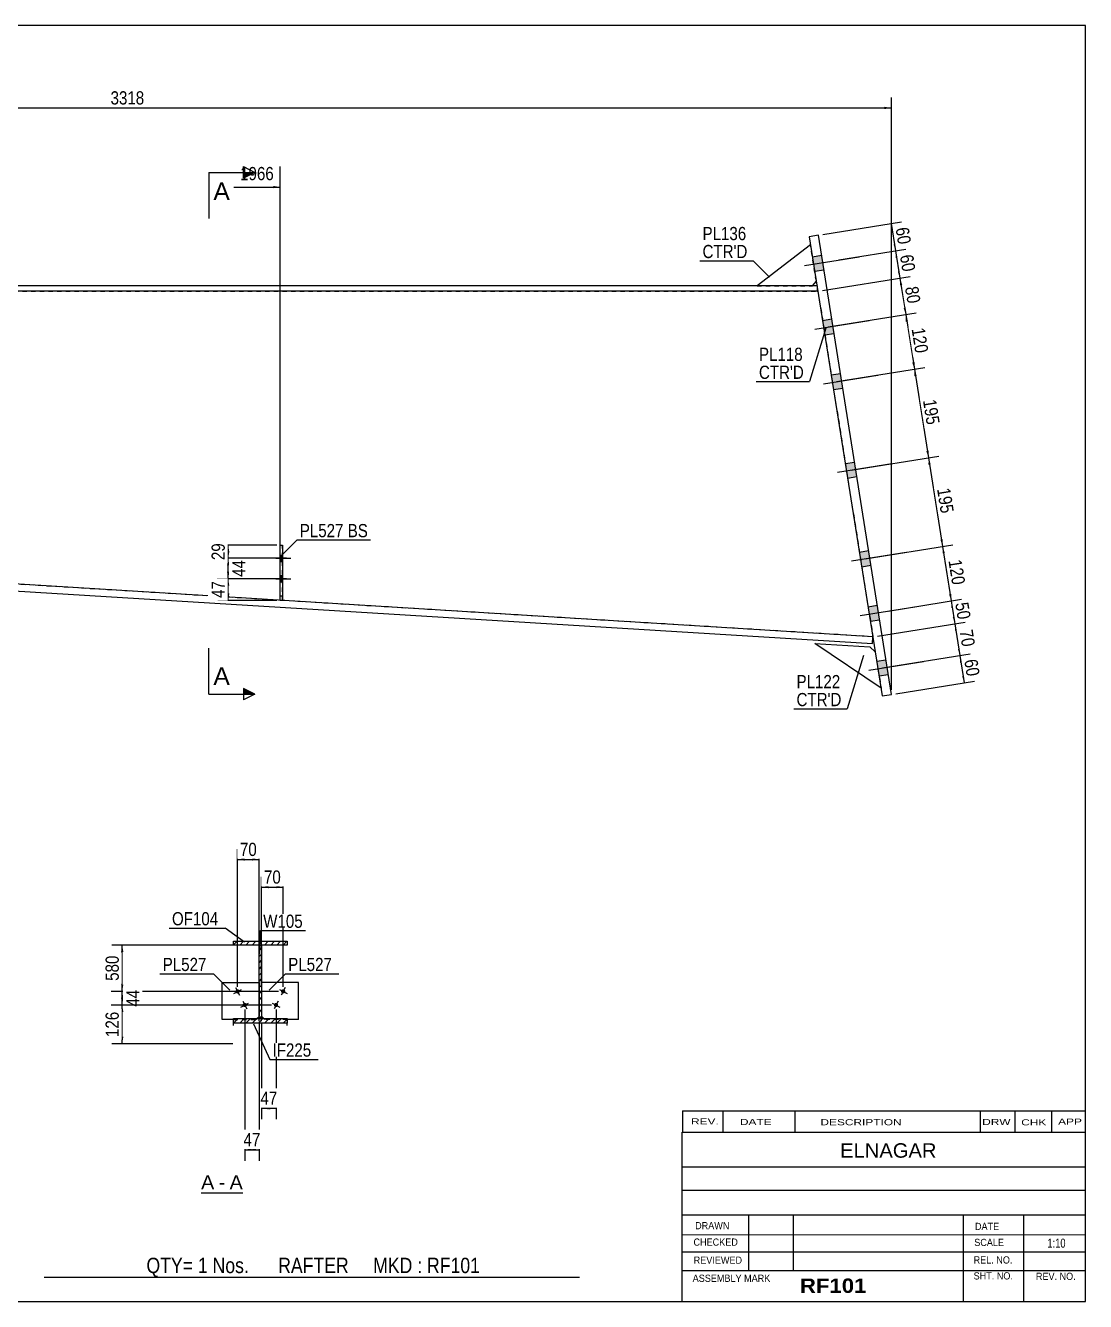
# Model space of a CAD drawing. Header units: millimetres. Extents: x -31 to 372, y -182 to 95.
# Drawn here: x 141.8 to 371.9, y -181.8 to 95.2 of the extents above; entities that cross this region are included whole.
import ezdxf

# ---------------------------------------------------------------- set-up
doc = ezdxf.new("R2010")
doc.units = ezdxf.units.MM
doc.linetypes.add('DXK_LINE_DOT1', pattern=[1.8814, 0.9407, -0.9407])
doc.linetypes.add('DXK_LINE_DOT2', pattern=[3.9198, 1.9599, -1.9599])
doc.styles.add('Arial', font='ARIAL.TTF', dxfattribs={"height": 0.2})
doc.styles.add('Arial Bold', font='ARIALBD.TTF', dxfattribs={"height": 0.2})
doc.styles.add('Arial Narrow', font='ARIALN.TTF', dxfattribs={"height": 0.2})

# ---------------------------------------------------------------- blocks, each defined once
blk = doc.blocks.new('Unknown-623643903-1210')
at = {"color": 5, "linetype": 'Continuous'}
for p, q in [((371.9, 95.19), (-28.1, 95.19)), ((-28.1, 95.19), (-28.1, -181.81)), ((371.9, -181.81), (371.9, 95.19)), ((-28.1, -181.81), (371.9, -181.81))]:
    blk.add_line(p, q, dxfattribs=at)
at = {"color": 174, "linetype": 'Continuous', "style": 'Arial'}
blk.add_text('Tekla structures', height=1.9102, rotation=90, dxfattribs=at).set_placement((-28.6, -181.31))
blk = doc.blocks.new('Unknown-623643903-12 - 3113')
at = {"color": 7, "linetype": 'Continuous'}
blk.add_line((179.88, -158.2), (188.91, -158.2), dxfattribs=at)
at = {"color": 0, "linetype": 'Continuous'}
blk.add_wipeout([(182.73, -157.45), (182.73, -154.25), (179.88, -154.25), (179.88, -157.45)], dxfattribs=at)
blk.add_wipeout([(185.11, -157.45), (185.11, -154.25), (183.69, -154.25), (183.69, -157.45)], dxfattribs=at)
at = {"color": 96, "linetype": 'Continuous', "style": 'Arial'}
blk.add_text('A', height=3.06, dxfattribs=at).set_placement((179.88, -157.45))
at = {"color": 0, "linetype": 'Continuous'}
blk.add_wipeout([(188.91, -157.45), (188.91, -154.25), (186.07, -154.25), (186.07, -157.45)], dxfattribs=at)
at = {"color": 96, "linetype": 'Continuous', "style": 'Arial'}
for s, p in [('A', (186.07, -157.45)), ('-', (183.69, -157.45))]:
    blk.add_text(s, height=3.06, dxfattribs=at).set_placement(p)
blk = doc.blocks.new('Part-623643903-1256 - 1231')
at = {"color": 2, "linetype": 'Continuous'}
for p, q in [((0.09, -17.5), (0, -18.99)), ((0, -19), (325.64, -39)), ((325.74, -37.5), (0.09, -17.5)), ((325.64, -39), (325.74, -37.5))]:
    blk.add_line(p, q, dxfattribs=at)
at = {"color": 7, "linetype": 'DXK_LINE_DOT1'}
blk.add_line((0, -18.99), (0, -19), dxfattribs=at)
blk = doc.blocks.new('Part-623643903-1278 - 1231')
at = {"color": 2, "linetype": 'Continuous'}
for p, q in [((313.62, 38.7), (0, 38.7)), ((313.62, 37.5), (0, 37.5)), ((313.62, 38.7), (313.62, 37.5))]:
    blk.add_line(p, q, dxfattribs=at)
at = {"color": 7, "linetype": 'DXK_LINE_DOT1'}
blk.add_line((0, 38.7), (0, 37.5), dxfattribs=at)
blk = doc.blocks.new('Part-623643903-1331 - 1231')
at = {"color": 2, "linetype": 'Continuous'}
for p, q in [((313.9, 49.67), (311.92, 49.35)), ((311.92, 49.35), (327.78, -50.34)), ((329.75, -50.02), (313.9, 49.67)), ((327.78, -50.34), (329.75, -50.02))]:
    blk.add_line(p, q, dxfattribs=at)
blk = doc.blocks.new('Part-623643903-1360 - 1231')
at = {"color": 2, "linetype": 'Continuous'}
for p, q in [((312.2, 47.59), (300.62, 38.7)), ((312.62, 38.7), (313.46, 39.69))]:
    blk.add_line(p, q, dxfattribs=at)
at = {"color": 7, "linetype": 'DXK_LINE_DOT1'}
for p, q in [((313.46, 39.69), (312.2, 47.59)), ((300.62, 38.7), (312.62, 38.7))]:
    blk.add_line(p, q, dxfattribs=at)
blk = doc.blocks.new('Part-623643903-1389 - 1231')
at = {"color": 2, "linetype": 'Continuous'}
for p, q in [((327.51, -48.67), (313.12, -38.96)), ((313.12, -38.96), (325.1, -39.72)), ((325.1, -39.72), (326.25, -40.77))]:
    blk.add_line(p, q, dxfattribs=at)
at = {"color": 7, "linetype": 'DXK_LINE_DOT1'}
blk.add_line((326.25, -40.77), (327.51, -48.67), dxfattribs=at)
blk = doc.blocks.new('Part-623643903-1492 - 1231')
at = {"color": 7, "linetype": 'DXK_LINE_DOT1'}
for p, q in [((0, -17.5), (0, 37.5)), ((0, 37.5), (313.62, 37.5)), ((313.81, 37.5), (325.74, -37.5)), ((325.74, -37.5), (0.09, -17.5))]:
    blk.add_line(p, q, dxfattribs=at)
at = {"color": 2, "linetype": 'Continuous'}
for p, q in [((313.62, 37.5), (313.81, 37.5)), ((0.09, -17.5), (0, -17.5))]:
    blk.add_line(p, q, dxfattribs=at)
blk = doc.blocks.new('Bolt-623643903-1493 - 1231')
at = {"linetype": 'Continuous'}
for points in [[(312.62, 45.01), (313.12, 41.85), (315.09, 42.16), (314.59, 45.32)], [(312.62, 45.01), (313.12, 41.85), (315.09, 42.16), (314.59, 45.32)], [(314.81, 31.18), (315.32, 28.02), (317.29, 28.34), (316.79, 31.5)], [(314.81, 31.18), (315.32, 28.02), (317.29, 28.34), (316.79, 31.5)], [(316.7, 19.33), (317.2, 16.17), (319.18, 16.48), (318.67, 19.64)], [(316.7, 19.33), (317.2, 16.17), (319.18, 16.48), (318.67, 19.64)], [(319.76, 0.1), (320.26, -3.06), (322.23, -2.74), (321.73, 0.42)], [(319.76, 0.1), (320.26, -3.06), (322.23, -2.74), (321.73, 0.42)], [(322.81, -19.13), (323.32, -22.29), (325.29, -21.97), (324.79, -18.81)], [(322.81, -19.13), (323.32, -22.29), (325.29, -21.97), (324.79, -18.81)], [(324.7, -30.98), (325.2, -34.14), (327.18, -33.83), (326.67, -30.67)], [(324.7, -30.98), (325.2, -34.14), (327.18, -33.83), (326.67, -30.67)], [(326.58, -42.83), (327.08, -45.99), (329.06, -45.68), (328.56, -42.52)], [(326.58, -42.83), (327.08, -45.99), (329.06, -45.68), (328.56, -42.52)]]:
    blk.add_hatch(color=3, dxfattribs=at).paths.add_polyline_path(points)
at = {"color": 3, "linetype": 'Continuous'}
for p, q in [((310.92, 43.12), (322.74, 45)), ((310.92, 43.12), (322.74, 45)), ((312.62, 45.01), (314.59, 45.32)), ((312.62, 45.01), (314.59, 45.32)), ((313.12, 41.85), (315.09, 42.16)), ((313.12, 41.85), (315.09, 42.16)), ((313.11, 29.29), (324.94, 31.17)), ((313.11, 29.29), (324.94, 31.17)), ((314.81, 31.18), (316.79, 31.5)), ((314.81, 31.18), (316.79, 31.5)), ((315.32, 28.02), (317.29, 28.34)), ((315.32, 28.02), (317.29, 28.34)), ((316.7, 19.33), (318.67, 19.64)), ((316.7, 19.33), (318.67, 19.64)), ((315, 17.44), (326.83, 19.32)), ((315, 17.44), (326.83, 19.32)), ((317.2, 16.17), (319.18, 16.48)), ((317.2, 16.17), (319.18, 16.48)), ((318.06, -1.79), (329.88, 0.09)), ((318.06, -1.79), (329.88, 0.09)), ((319.76, 0.1), (321.73, 0.42)), ((319.76, 0.1), (321.73, 0.42)), ((320.26, -3.06), (322.23, -2.74)), ((320.26, -3.06), (322.23, -2.74)), ((321.11, -21.02), (332.94, -19.14)), ((321.11, -21.02), (332.94, -19.14)), ((322.81, -19.13), (324.79, -18.81)), ((322.81, -19.13), (324.79, -18.81)), ((323.32, -22.29), (325.29, -21.97)), ((323.32, -22.29), (325.29, -21.97)), ((323, -32.87), (334.83, -30.99)), ((323, -32.87), (334.83, -30.99)), ((324.7, -30.98), (326.67, -30.67)), ((324.7, -30.98), (326.67, -30.67)), ((325.2, -34.14), (327.18, -33.83)), ((325.2, -34.14), (327.18, -33.83)), ((324.88, -44.72), (336.71, -42.84)), ((324.88, -44.72), (336.71, -42.84)), ((326.58, -42.83), (328.56, -42.52)), ((326.58, -42.83), (328.56, -42.52)), ((327.08, -45.99), (329.06, -45.68)), ((327.08, -45.99), (329.06, -45.68))]:
    blk.add_line(p, q, dxfattribs=at)
blk = doc.blocks.new('Part-623643903-2166 - 1231')
at = {"color": 7, "linetype": 'DXK_LINE_DOT1'}
for p, q in [((197.04, -29.6), (197.04, -17.6)), ((197.04, -17.6), (197.54, -17.6)), ((197.54, -29.6), (197.54, -17.6)), ((197.04, -28.6), (197.54, -28.6)), ((197.54, -29.6), (197.04, -29.6))]:
    blk.add_line(p, q, dxfattribs=at)
blk = doc.blocks.new('Part-623643903-2167 - 1231')
at = {"color": 2, "linetype": 'Continuous'}
for p, q in [((197.04, -29.6), (197.04, -17.6)), ((197.04, -17.6), (197.54, -17.6)), ((197.54, -17.6), (197.54, -29.6)), ((197.54, -29.6), (197.04, -29.6))]:
    blk.add_line(p, q, dxfattribs=at)
blk = doc.blocks.new('Bolt-623643903-2168 - 1231')
at = {"color": 3, "linetype": 'DXK_LINE_DOT2'}
for p, q in [((196.24, -20.47), (197.54, -20.47)), ((197.04, -19.77), (197.54, -19.77)), ((197.04, -21.17), (197.54, -21.17)), ((196.24, -24.9), (197.54, -24.9)), ((197.04, -24.2), (197.54, -24.2)), ((197.04, -25.6), (197.54, -25.6))]:
    blk.add_line(p, q, dxfattribs=at)
blk = doc.blocks.new('Bolt-623643903-2169 - 1231')
at = {"linetype": 'Continuous'}
for points in [[(197.54, -21.17), (197.54, -19.77), (197.04, -19.77), (197.04, -21.17)], [(197.54, -25.6), (197.54, -24.2), (197.04, -24.2), (197.04, -25.6)]]:
    blk.add_hatch(color=3, dxfattribs=at).paths.add_polyline_path(points)
at = {"color": 3, "linetype": 'Continuous'}
for p, q in [((196.09, -20.47), (199.39, -20.47)), ((197.04, -19.77), (197.54, -19.77)), ((197.04, -21.17), (197.54, -21.17)), ((196.09, -24.9), (199.39, -24.9)), ((197.04, -24.2), (197.54, -24.2)), ((197.04, -25.6), (197.54, -25.6))]:
    blk.add_line(p, q, dxfattribs=at)
blk = doc.blocks.new('Part-623643903-3121 - 3113')
at = {"linetype": 'Continuous'}
h = blk.add_hatch(dxfattribs=at)
h.set_pattern_fill('', scale=0.3, style=0, pattern_type=0)
h.set_pattern_definition([(45, (186.9169, -104.4183), (-0.67352, 0.67352), [])])
h.paths.add_polyline_path([(186.92, -103.62), (186.92, -104.42), (198.58, -104.42), (198.58, -103.62)])
at = {"color": 2, "linetype": 'Continuous'}
for p, q in [((186.92, -104.42), (186.92, -103.62)), ((186.92, -103.62), (198.58, -103.62)), ((198.58, -104.42), (186.92, -104.42)), ((198.58, -103.62), (198.58, -104.42))]:
    blk.add_line(p, q, dxfattribs=at)
blk = doc.blocks.new('Part-623643903-3130 - 3113')
at = {"color": 2, "linetype": 'Continuous'}
for p, q in [((184.46, -120.58), (184.46, -112.58)), ((184.46, -112.58), (192.46, -112.58)), ((192.46, -112.58), (192.46, -119.91)), ((186.92, -120.58), (184.46, -120.58)), ((191.97, -120.41), (192.46, -119.91))]:
    blk.add_line(p, q, dxfattribs=at)
at = {"color": 7, "linetype": 'DXK_LINE_DOT1'}
for p, q in [((186.92, -120.58), (191.8, -120.58)), ((191.8, -120.58), (191.97, -120.41))]:
    blk.add_line(p, q, dxfattribs=at)
blk = doc.blocks.new('Part-623643903-3122 - 3113')
at = {"linetype": 'Continuous'}
h = blk.add_hatch(dxfattribs=at)
h.set_pattern_fill('', scale=0.3, style=0, pattern_type=0)
h.set_pattern_definition([(45, (186.9169, -121.4081), (-0.67352, 0.67352), [])])
h.paths.add_polyline_path([(186.92, -120.41), (186.92, -121.41), (198.58, -121.41), (198.58, -120.41)])
at = {"color": 7, "linetype": 'DXK_LINE_DOT1'}
for p, q in [((186.92, -120.93), (186.92, -120.41)), ((198.58, -120.93), (198.58, -120.41))]:
    blk.add_line(p, q, dxfattribs=at)
at = {"color": 2, "linetype": 'Continuous'}
for p, q in [((186.92, -121.41), (186.92, -120.41)), ((186.92, -120.41), (198.58, -120.41)), ((186.92, -121.93), (186.92, -121.41)), ((198.58, -121.41), (186.92, -121.41)), ((198.58, -120.41), (198.58, -121.41)), ((198.58, -121.93), (198.58, -121.41))]:
    blk.add_line(p, q, dxfattribs=at)
blk = doc.blocks.new('Part-623643903-3131 - 3113')
at = {"color": 2, "linetype": 'Continuous'}
for p, q in [((193.04, -119.91), (193.04, -112.58)), ((201.04, -112.58), (193.04, -112.58)), ((201.04, -120.58), (201.04, -112.58)), ((193.53, -120.41), (193.04, -119.91)), ((201.04, -120.58), (198.58, -120.58))]:
    blk.add_line(p, q, dxfattribs=at)
at = {"color": 7, "linetype": 'DXK_LINE_DOT1'}
for p, q in [((193.7, -120.58), (193.53, -120.41)), ((198.58, -120.58), (193.7, -120.58))]:
    blk.add_line(p, q, dxfattribs=at)
blk = doc.blocks.new('Part-623643903-3132 - 3113')
at = {"linetype": 'Continuous'}
h = blk.add_hatch(dxfattribs=at)
h.set_pattern_fill('', scale=0.3, style=0, pattern_type=0)
h.set_pattern_definition([(45, (192.4835, -120.4062), (-0.67352, 0.67352), [])])
h.paths.add_polyline_path([(192.48, -104.42), (192.48, -120.41), (193.02, -120.41), (193.02, -104.42)])
at = {"color": 2, "linetype": 'Continuous'}
for p, q in [((192.48, -108.42), (192.48, -104.42)), ((192.48, -104.42), (193.02, -104.42)), ((193.02, -104.42), (193.02, -108.42)), ((192.48, -120.41), (192.48, -108.52)), ((193.02, -108.52), (193.02, -120.41)), ((193.02, -120.41), (192.48, -120.41))]:
    blk.add_line(p, q, dxfattribs=at)
at = {"color": 7, "linetype": 'DXK_LINE_DOT1'}
for p, q in [((192.48, -120.93), (192.48, -120.41)), ((193.02, -120.93), (193.02, -120.41))]:
    blk.add_line(p, q, dxfattribs=at)
blk = doc.blocks.new('Bolt-623643903-3141 - 3113')
at = {"linetype": 'Continuous'}
for points in [[(188.21, -114.28, -1), (187.39, -114.71, -1)], [(189.76, -117.23, -1), (188.94, -117.66, -1)]]:
    blk.add_hatch(color=3, dxfattribs=at).paths.add_polyline_path(points)
at = {"color": 3, "linetype": 'Continuous'}
for p, q in [((186.97, -114.93), (188.62, -114.06)), ((187.36, -113.67), (188.23, -115.32)), ((188.52, -117.88), (190.18, -117.01)), ((188.92, -116.62), (189.78, -118.27))]:
    blk.add_line(p, q, dxfattribs=at)
blk = doc.blocks.new('Bolt-623643903-3142 - 3113')
at = {"linetype": 'Continuous'}
for points in [[(198.11, -114.71, -1), (197.29, -114.28, -1)], [(196.56, -117.66, -1), (195.74, -117.23, -1)]]:
    blk.add_hatch(color=3, dxfattribs=at).paths.add_polyline_path(points)
at = {"color": 3, "linetype": 'Continuous'}
for p, q in [((196.88, -114.06), (198.53, -114.93)), ((198.14, -113.67), (197.27, -115.32)), ((195.32, -117.01), (196.98, -117.88)), ((196.58, -116.62), (195.72, -118.27))]:
    blk.add_line(p, q, dxfattribs=at)
blk = doc.blocks.new('StraightDimension-623643903-4887 - 1231')
at = {"linetype": 'Continuous'}
for points in [[(337.81, -0.17), (337.82, 1.35), (338.3, -0.09)], [(340.89, -16.36), (340.88, -17.88), (340.4, -16.43)]]:
    blk.add_hatch(color=7, dxfattribs=at).paths.add_polyline_path(points)
at = {"color": 7, "linetype": 'Continuous'}
for p, q in [((320.99, -1.32), (340.04, 1.71)), ((337.82, 1.35), (340.88, -17.88)), ((324.05, -20.55), (343.1, -17.52))]:
    blk.add_line(p, q, dxfattribs=at)
at = {"color": 0}
blk.add_wipeout([(340.02, -11.54), (344.17, -10.88), (343.12, -4.28), (338.97, -4.94)], dxfattribs=at)
at = {"color": 3, "style": 'Arial Narrow'}
blk.add_text('195', height=2.863, rotation=-80.9647, dxfattribs=at).set_placement((339.66, -5.44))
blk = doc.blocks.new('StraightDimension-623643903-4889 - 1231')
at = {"linetype": 'Continuous'}
for points in [[(332.87, 30.91), (332.88, 32.43), (333.36, 30.99)], [(334.78, 22.1), (334.76, 20.58), (334.28, 22.03)]]:
    blk.add_hatch(color=7, dxfattribs=at).paths.add_polyline_path(points)
at = {"color": 7, "linetype": 'Continuous'}
for p, q in [((316.05, 29.76), (335.1, 32.79)), ((332.88, 32.43), (334.76, 20.58)), ((317.94, 17.91), (336.99, 20.94))]:
    blk.add_line(p, q, dxfattribs=at)
at = {"color": 0}
blk.add_wipeout([(334.49, 23.23), (338.64, 23.89), (337.59, 30.49), (333.45, 29.83)], dxfattribs=at)
at = {"color": 3, "style": 'Arial Narrow'}
blk.add_text('120', height=2.863, rotation=-80.9647, dxfattribs=at).set_placement((334.13, 29.33))
blk = doc.blocks.new('StraightDimension-623643903-3079 - 1231')
at = {"linetype": 'Continuous'}
blk.add_hatch(color=7, dxfattribs=at).paths.add_polyline_path([(195.54, 60.37), (197.04, 60.12), (195.54, 59.87)])
at = {"color": 7, "linetype": 'Continuous'}
for p, q in [((197.04, -17.53), (197.04, 64.62)), ((186.97, 60.12), (197.04, 60.12))]:
    blk.add_line(p, q, dxfattribs=at)
at = {"color": 0, "linetype": 'Continuous'}
blk.add_wipeout([(6.93, 61.47), (6.93, 65.67), (0.99, 65.67), (0.99, 61.47)], dxfattribs=at)
at = {"color": 7, "linetype": 'Continuous'}
for p, q in [((0.4, 38.5), (0.4, 65.37)), ((0.9, 61.12), (0.4, 60.87)), ((0.9, 60.62), (0.4, 60.87)), ((6.33, 60.87), (0.4, 60.87))]:
    blk.add_line(p, q, dxfattribs=at)
at = {"color": 3, "linetype": 'Continuous', "style": 'Arial Narrow'}
blk.add_text('RD', height=2.863, dxfattribs=at).set_placement((1.59, 62.07))
at = {"color": 0}
blk.add_wipeout([(196.26, 61.02), (196.26, 65.22), (187.75, 65.22), (187.75, 61.02)], dxfattribs=at)
at = {"color": 3, "style": 'Arial Narrow'}
blk.add_text('1966', height=2.863, dxfattribs=at).set_placement((188.35, 61.62))
blk = doc.blocks.new('StraightDimension-623643903-4890 - 1231')
at = {"linetype": 'Continuous'}
for points in [[(331.61, 38.81), (331.62, 40.33), (332.11, 38.89)], [(332.89, 33.95), (332.88, 32.43), (332.4, 33.88)]]:
    blk.add_hatch(color=7, dxfattribs=at).paths.add_polyline_path(points)
at = {"color": 7, "linetype": 'Continuous'}
for p, q in [((314.8, 37.66), (333.85, 40.69)), ((331.62, 40.33), (332.88, 32.43)), ((316.05, 29.76), (335.1, 32.79))]:
    blk.add_line(p, q, dxfattribs=at)
at = {"color": 0}
blk.add_wipeout([(332.78, 34.01), (336.93, 34.67), (336.17, 39.47), (332.02, 38.81)], dxfattribs=at)
at = {"color": 3, "style": 'Arial Narrow'}
blk.add_text('80', height=2.863, rotation=-80.9647, dxfattribs=at).set_placement((332.71, 38.31))
blk = doc.blocks.new('StraightDimension-623643903-4892 - 1231')
at = {"linetype": 'Continuous'}
for points in [[(329.73, 50.67), (329.74, 52.19), (330.22, 50.74)], [(330.69, 47.78), (330.68, 46.26), (330.2, 47.7)]]:
    blk.add_hatch(color=7, dxfattribs=at).paths.add_polyline_path(points)
at = {"color": 7, "linetype": 'Continuous'}
for p, q in [((314.89, 49.82), (331.96, 52.54)), ((329.74, 52.19), (330.68, 46.26)), ((318.36, 44.3), (332.9, 46.61))]:
    blk.add_line(p, q, dxfattribs=at)
at = {"color": 0}
blk.add_wipeout([(330.74, 46.85), (334.89, 47.51), (334.12, 52.3), (329.98, 51.64)], dxfattribs=at)
at = {"color": 3, "style": 'Arial Narrow'}
blk.add_text('60', height=2.863, rotation=-80.9647, dxfattribs=at).set_placement((330.66, 51.15))
blk = doc.blocks.new('StraightDimension-623643903-2643 - 1231')
at = {"linetype": 'Continuous'}
for points in [[(185.51, -21.97), (185.76, -20.47), (186.01, -21.97)], [(186.01, -23.4), (185.76, -24.9), (185.51, -23.4)]]:
    blk.add_hatch(color=7, dxfattribs=at).paths.add_polyline_path(points)
at = {"color": 7, "linetype": 'Continuous'}
for p, q in [((198.39, -20.47), (183.36, -20.47)), ((185.76, -24.9), (185.76, -20.47)), ((198.39, -24.9), (183.36, -24.9))]:
    blk.add_line(p, q, dxfattribs=at)
at = {"color": 0}
blk.add_wipeout([(190.11, -20.26), (185.91, -20.26), (185.91, -25.11), (190.11, -25.11)], dxfattribs=at)
at = {"color": 3, "style": 'Arial Narrow'}
blk.add_text('44', height=2.863, rotation=90.0002, dxfattribs=at).set_placement((189.51, -24.51))
blk = doc.blocks.new('StraightDimension-623643903-1695 - 1231')
at = {"linetype": 'Continuous'}
for points in [[(-0.5, 77.05), (-2, 77.3), (-0.5, 77.55)], [(328.25, 77.55), (329.75, 77.3), (328.25, 77.05)]]:
    blk.add_hatch(color=7, dxfattribs=at).paths.add_polyline_path(points)
at = {"color": 7, "linetype": 'Continuous'}
for p, q in [((-2, 48.1), (-2, 79.55)), ((329.75, -49.02), (329.75, 79.55)), ((-2, 77.3), (329.75, 77.3))]:
    blk.add_line(p, q, dxfattribs=at)
at = {"color": 0}
blk.add_wipeout([(168.13, 77.45), (168.13, 81.65), (159.62, 81.65), (159.62, 77.45)], dxfattribs=at)
at = {"color": 3, "style": 'Arial Narrow'}
blk.add_text('3318', height=2.863, dxfattribs=at).set_placement((160.22, 78.05))
blk = doc.blocks.new('StraightDimension-623643903-2642 - 1231')
at = {"linetype": 'Continuous'}
for points in [[(185.51, -19.1), (185.76, -17.6), (186.01, -19.1)], [(186.01, -18.97), (185.76, -20.47), (185.51, -18.97)]]:
    blk.add_hatch(color=7, dxfattribs=at).paths.add_polyline_path(points)
at = {"color": 7, "linetype": 'Continuous'}
for p, q in [((196.29, -17.6), (183.51, -17.6)), ((185.76, -20.47), (185.76, -17.6)), ((198.39, -20.47), (183.51, -20.47))]:
    blk.add_line(p, q, dxfattribs=at)
at = {"color": 0}
blk.add_wipeout([(185.61, -16.61), (181.41, -16.61), (181.41, -21.46), (185.61, -21.46)], dxfattribs=at)
at = {"color": 3, "style": 'Arial Narrow'}
blk.add_text('29', height=2.863, rotation=90.0002, dxfattribs=at).set_placement((185.01, -20.86))
blk = doc.blocks.new('StraightDimension-623643903-4891 - 1231')
at = {"linetype": 'Continuous'}
for points in [[(330.67, 44.74), (330.68, 46.26), (331.16, 44.82)], [(331.63, 41.86), (331.62, 40.33), (331.14, 41.78)]]:
    blk.add_hatch(color=7, dxfattribs=at).paths.add_polyline_path(points)
at = {"color": 7, "linetype": 'Continuous'}
for p, q in [((318.36, 44.3), (332.9, 46.61)), ((330.68, 46.26), (331.62, 40.33)), ((314.8, 37.66), (333.85, 40.69))]:
    blk.add_line(p, q, dxfattribs=at)
at = {"color": 0}
blk.add_wipeout([(331.68, 40.92), (335.83, 41.58), (335.07, 46.38), (330.92, 45.72)], dxfattribs=at)
at = {"color": 3, "style": 'Arial Narrow'}
blk.add_text('60', height=2.863, rotation=-80.9647, dxfattribs=at).set_placement((331.61, 45.22))
blk = doc.blocks.new('StraightDimension-623643903-2644 - 1231')
at = {"linetype": 'Continuous'}
for points in [[(185.51, -26.4), (185.76, -24.9), (186.01, -26.4)], [(186.01, -28.1), (185.76, -29.6), (185.51, -28.1)]]:
    blk.add_hatch(color=7, dxfattribs=at).paths.add_polyline_path(points)
at = {"color": 7, "linetype": 'Continuous'}
for p, q in [((198.39, -24.9), (183.51, -24.9)), ((185.76, -29.6), (185.76, -24.9)), ((196.29, -29.6), (183.51, -29.6))]:
    blk.add_line(p, q, dxfattribs=at)
at = {"color": 0}
blk.add_wipeout([(185.61, -24.82), (181.41, -24.82), (181.41, -29.68), (185.61, -29.68)], dxfattribs=at)
at = {"color": 3, "style": 'Arial Narrow'}
blk.add_text('47', height=2.863, rotation=90.0002, dxfattribs=at).set_placement((185.01, -29.08))
blk = doc.blocks.new('StraightDimension-623643903-4883 - 1231')
at = {"linetype": 'Continuous'}
for points in [[(344.64, -43.1), (344.65, -41.58), (345.13, -43.02)], [(345.6, -45.98), (345.59, -47.5), (345.11, -46.06)]]:
    blk.add_hatch(color=7, dxfattribs=at).paths.add_polyline_path(points)
at = {"color": 7, "linetype": 'Continuous'}
for p, q in [((327.82, -44.25), (346.87, -41.22)), ((344.65, -41.58), (345.59, -47.5)), ((330.74, -49.87), (347.81, -47.15))]:
    blk.add_line(p, q, dxfattribs=at)
at = {"color": 0}
blk.add_wipeout([(345.65, -46.92), (349.8, -46.26), (349.03, -41.46), (344.89, -42.12)], dxfattribs=at)
at = {"color": 3, "style": 'Arial Narrow'}
blk.add_text('60', height=2.863, rotation=-80.9647, dxfattribs=at).set_placement((345.57, -42.62))
blk = doc.blocks.new('StraightDimension-623643903-4884 - 1231')
at = {"linetype": 'Continuous'}
for points in [[(343.54, -36.19), (343.55, -34.67), (344.03, -36.11)], [(344.66, -40.06), (344.65, -41.58), (344.17, -40.14)]]:
    blk.add_hatch(color=7, dxfattribs=at).paths.add_polyline_path(points)
at = {"color": 7, "linetype": 'Continuous'}
for p, q in [((326.72, -37.35), (345.77, -34.32)), ((343.55, -34.67), (344.65, -41.58)), ((327.82, -44.25), (346.87, -41.22))]:
    blk.add_line(p, q, dxfattribs=at)
at = {"color": 0}
blk.add_wipeout([(344.63, -40.5), (348.78, -39.84), (348.01, -35.04), (343.87, -35.7)], dxfattribs=at)
at = {"color": 3, "style": 'Arial Narrow'}
blk.add_text('70', height=2.863, rotation=-80.9647, dxfattribs=at).set_placement((344.55, -36.2))
blk = doc.blocks.new('StraightDimension-623643903-4885 - 1231')
at = {"linetype": 'Continuous'}
for points in [[(342.75, -31.25), (342.76, -29.73), (343.25, -31.17)], [(343.56, -33.15), (343.55, -34.67), (343.07, -33.23)]]:
    blk.add_hatch(color=7, dxfattribs=at).paths.add_polyline_path(points)
at = {"color": 7, "linetype": 'Continuous'}
for p, q in [((329.04, -31.91), (344.99, -29.37)), ((342.76, -29.73), (343.55, -34.67)), ((326.72, -37.35), (345.77, -34.32))]:
    blk.add_line(p, q, dxfattribs=at)
at = {"color": 0}
blk.add_wipeout([(343.69, -34.57), (347.83, -33.91), (347.07, -29.12), (342.92, -29.78)], dxfattribs=at)
at = {"color": 3, "style": 'Arial Narrow'}
blk.add_text('50', height=2.863, rotation=-80.9647, dxfattribs=at).set_placement((343.61, -30.28))
blk = doc.blocks.new('StraightDimension-623643903-4886 - 1231')
at = {"linetype": 'Continuous'}
for points in [[(340.87, -19.4), (340.88, -17.88), (341.36, -19.32)], [(342.78, -28.21), (342.76, -29.73), (342.28, -28.28)]]:
    blk.add_hatch(color=7, dxfattribs=at).paths.add_polyline_path(points)
at = {"color": 7, "linetype": 'Continuous'}
for p, q in [((324.05, -20.55), (343.1, -17.52)), ((340.88, -17.88), (342.76, -29.73)), ((329.04, -31.91), (344.99, -29.37))]:
    blk.add_line(p, q, dxfattribs=at)
at = {"color": 0}
blk.add_wipeout([(342.49, -27.08), (346.64, -26.42), (345.59, -19.82), (341.44, -20.48)], dxfattribs=at)
at = {"color": 3, "style": 'Arial Narrow'}
blk.add_text('120', height=2.863, rotation=-80.9647, dxfattribs=at).set_placement((342.13, -20.98))
blk = doc.blocks.new('StraightDimension-623643903-4888 - 1231')
at = {"linetype": 'Continuous'}
for points in [[(334.75, 19.06), (334.76, 20.58), (335.25, 19.14)], [(337.83, 2.87), (337.82, 1.35), (337.34, 2.8)]]:
    blk.add_hatch(color=7, dxfattribs=at).paths.add_polyline_path(points)
at = {"color": 7, "linetype": 'Continuous'}
for p, q in [((317.94, 17.91), (336.99, 20.94)), ((334.76, 20.58), (337.82, 1.35)), ((320.99, -1.32), (340.04, 1.71))]:
    blk.add_line(p, q, dxfattribs=at)
at = {"color": 0}
blk.add_wipeout([(336.97, 7.69), (341.11, 8.35), (340.06, 14.95), (335.92, 14.29)], dxfattribs=at)
at = {"color": 3, "style": 'Arial Narrow'}
blk.add_text('195', height=2.863, rotation=-80.9647, dxfattribs=at).set_placement((336.6, 13.79))
blk = doc.blocks.new('StraightDimension-623643903-3196 - 3113')
at = {"linetype": 'Continuous'}
for points in [[(162.5, -105.92), (162.75, -104.42), (163, -105.92)], [(163, -113), (162.75, -114.5), (162.5, -113)]]:
    blk.add_hatch(color=7, dxfattribs=at).paths.add_polyline_path(points)
at = {"color": 7, "linetype": 'Continuous'}
for p, q in [((191.48, -104.42), (160.5, -104.42)), ((162.75, -114.5), (162.75, -104.42)), ((196.7, -114.5), (160.5, -114.5))]:
    blk.add_line(p, q, dxfattribs=at)
at = {"color": 0}
blk.add_wipeout([(162.6, -106.12), (158.4, -106.12), (158.4, -112.8), (162.6, -112.8)], dxfattribs=at)
at = {"color": 3, "style": 'Arial Narrow'}
blk.add_text('580', height=2.863, rotation=90.0002, dxfattribs=at).set_placement((162, -112.2))
blk = doc.blocks.new('StraightDimension-623643903-3222 - 3113')
at = {"linetype": 'Continuous'}
for points in [[(194.52, -92.1), (193.02, -91.85), (194.52, -91.6)], [(196.2, -91.6), (197.7, -91.85), (196.2, -92.1)]]:
    blk.add_hatch(color=7, dxfattribs=at).paths.add_polyline_path(points)
at = {"color": 7, "linetype": 'Continuous'}
for p, q in [((193.02, -113.5), (193.02, -89.6)), ((197.7, -113.5), (197.7, -89.6)), ((193.02, -91.85), (197.7, -91.85))]:
    blk.add_line(p, q, dxfattribs=at)
at = {"color": 0}
blk.add_wipeout([(197.79, -91.7), (197.79, -87.5), (192.93, -87.5), (192.93, -91.7)], dxfattribs=at)
at = {"color": 3, "style": 'Arial Narrow'}
blk.add_text('70', height=2.863, dxfattribs=at).set_placement((193.53, -91.1))
blk = doc.blocks.new('StraightDimension-623643903-3197 - 3113')
at = {"linetype": 'Continuous'}
for points in [[(162.5, -116), (162.75, -114.5), (163, -116)], [(163, -115.95), (162.75, -117.45), (162.5, -115.95)]]:
    blk.add_hatch(color=7, dxfattribs=at).paths.add_polyline_path(points)
at = {"color": 7, "linetype": 'Continuous'}
for p, q in [((196.7, -114.5), (160.35, -114.5)), ((162.75, -117.45), (162.75, -114.5)), ((195.15, -117.45), (160.35, -117.45))]:
    blk.add_line(p, q, dxfattribs=at)
at = {"color": 0}
blk.add_wipeout([(167.1, -113.54), (162.9, -113.54), (162.9, -118.4), (167.1, -118.4)], dxfattribs=at)
at = {"color": 3, "style": 'Arial Narrow'}
blk.add_text('44', height=2.863, rotation=90.0002, dxfattribs=at).set_placement((166.5, -117.8))
blk = doc.blocks.new('StraightDimension-623643903-3198 - 3113')
at = {"linetype": 'Continuous'}
for points in [[(162.5, -118.95), (162.75, -117.45), (163, -118.95)], [(163, -124.35), (162.75, -125.85), (162.5, -124.35)]]:
    blk.add_hatch(color=7, dxfattribs=at).paths.add_polyline_path(points)
at = {"color": 7, "linetype": 'Continuous'}
for p, q in [((195.15, -117.45), (160.5, -117.45)), ((162.75, -125.85), (162.75, -117.45)), ((186.8, -125.85), (160.5, -125.85))]:
    blk.add_line(p, q, dxfattribs=at)
at = {"color": 0}
blk.add_wipeout([(162.6, -118.31), (158.4, -118.31), (158.4, -124.99), (162.6, -124.99)], dxfattribs=at)
at = {"color": 3, "style": 'Arial Narrow'}
blk.add_text('126', height=2.863, rotation=90.0002, dxfattribs=at).set_placement((162, -124.39))
blk = doc.blocks.new('StraightDimension-623643903-3212 - 3113')
at = {"linetype": 'Continuous'}
for points in [[(194.52, -140.1), (193.02, -139.85), (194.52, -139.6)], [(194.65, -139.6), (196.15, -139.85), (194.65, -140.1)]]:
    blk.add_hatch(color=7, dxfattribs=at).paths.add_polyline_path(points)
at = {"color": 7, "linetype": 'Continuous'}
for p, q in [((196.15, -118.45), (196.15, -142.25)), ((193.02, -121.45), (193.02, -142.25)), ((193.02, -139.85), (196.15, -139.85))]:
    blk.add_line(p, q, dxfattribs=at)
at = {"color": 0}
blk.add_wipeout([(197.01, -139.7), (197.01, -135.5), (192.16, -135.5), (192.16, -139.7)], dxfattribs=at)
at = {"color": 3, "style": 'Arial Narrow'}
blk.add_text('47', height=2.863, dxfattribs=at).set_placement((192.76, -139.1))
blk = doc.blocks.new('StraightDimension-623643903-3217 - 3113')
at = {"linetype": 'Continuous'}
for points in [[(190.85, -149.1), (189.35, -148.85), (190.85, -148.6)], [(190.98, -148.6), (192.48, -148.85), (190.98, -149.1)]]:
    blk.add_hatch(color=7, dxfattribs=at).paths.add_polyline_path(points)
at = {"color": 7, "linetype": 'Continuous'}
for p, q in [((189.35, -118.45), (189.35, -151.25)), ((192.48, -121.45), (192.48, -151.25)), ((189.35, -148.85), (192.48, -148.85))]:
    blk.add_line(p, q, dxfattribs=at)
at = {"color": 0}
blk.add_wipeout([(193.34, -148.7), (193.34, -144.5), (188.49, -144.5), (188.49, -148.7)], dxfattribs=at)
at = {"color": 3, "style": 'Arial Narrow'}
blk.add_text('47', height=2.863, dxfattribs=at).set_placement((189.09, -148.1))
blk = doc.blocks.new('StraightDimension-623643903-3227 - 3113')
at = {"linetype": 'Continuous'}
for points in [[(189.3, -86.1), (187.8, -85.85), (189.3, -85.6)], [(190.98, -85.6), (192.48, -85.85), (190.98, -86.1)]]:
    blk.add_hatch(color=7, dxfattribs=at).paths.add_polyline_path(points)
at = {"color": 7, "linetype": 'Continuous'}
for p, q in [((187.8, -113.5), (187.8, -83.6)), ((187.8, -85.85), (192.48, -85.85)), ((192.48, -113.5), (192.48, -83.6))]:
    blk.add_line(p, q, dxfattribs=at)
at = {"color": 0}
blk.add_wipeout([(192.57, -85.7), (192.57, -81.5), (187.71, -81.5), (187.71, -85.7)], dxfattribs=at)
at = {"color": 3, "style": 'Arial Narrow'}
blk.add_text('70', height=2.863, dxfattribs=at).set_placement((188.31, -85.1))
blk = doc.blocks.new('CBS_CALLOFF-623643903-5322')
at = {"color": 7, "linetype": 'Continuous'}
blk.add_line((145.78, -176.54), (262.01, -176.56), dxfattribs=at)
at = {"color": 3, "linetype": 'Continuous', "style": 'Arial Narrow'}
blk.add_text('QTY= 1 Nos.      RAFTER     MKD : RF101', height=3.3405, dxfattribs=at).set_placement((168.01, -175.65))
blk = doc.blocks.new('CBS_NAME_BLOG-623643903-5323')
at = {"color": 7, "linetype": 'Continuous'}
for p, q in [((284.31, -181.76), (284.3, -145.06)), ((284.31, -145.06), (371.82, -145.06)), ((284.31, -152.59), (371.83, -152.59)), ((284.38, -157.65), (371.9, -157.65)), ((284.31, -163.02), (371.82, -163.02)), ((298.83, -175.12), (298.83, -163.03)), ((308.51, -175.1), (308.51, -163.03)), ((345.43, -181.76), (345.43, -163.03)), ((358.48, -181.76), (358.48, -163.02)), ((284.31, -167.32), (371.9, -167.3)), ((284.31, -171.06), (371.82, -171.06)), ((284.31, -175.11), (371.82, -175.11)), ((284.31, -181.81), (371.9, -181.81))]:
    blk.add_line(p, q, dxfattribs=at)
at = {"color": 3, "linetype": 'Continuous', "style": 'Arial'}
blk.add_text('ELNAGAR', height=3.133, dxfattribs=at).set_placement((318.63, -150.59))
at = {"color": 3, "linetype": 'Continuous'}
for s, height, style, width, p in [('DRAWN', 1.566, 'Arial', 0.9, (287.14, -166.13)), ('DATE', 1.566, 'Arial', 0.9, (347.9, -166.29)), ('CHECKED', 1.566, 'Arial', 0.9, (286.79, -169.7)), ('SCALE', 1.566, 'Arial', 0.9, (347.75, -169.77)), ('1:10', 1.957, 'Arial Narrow', 0.9, (363.64, -170.12)), ('REVIEWED', 1.566, 'Arial', 0.9, (286.83, -173.62)), ('REL. NO.', 1.566, 'Arial', 0.9, (347.61, -173.57)), ('ASSEMBLY MARK', 1.5663, 'Arial', 0.9, (286.61, -177.55)), ('RF101', 3.131, 'Arial Bold', 1.1, (309.89, -179.95)), ('SHT. NO.', 1.566, 'Arial', 0.9, (347.61, -177.03)), ('REV. NO.', 1.566, 'Arial', 0.9, (361.13, -177.13))]:
    blk.add_text(s, height=height, dxfattribs=dict(at, style=style, width=width)).set_placement(p)
blk = doc.blocks.new('CBS_REVISION-623643903-5324')
at = {"color": 7, "linetype": 'Continuous'}
for p, q in [((284.39, -140.42), (284.39, -145.06)), ((284.39, -140.43), (371.89, -140.43)), ((293.19, -140.43), (293.19, -145.06)), ((308.78, -140.43), (308.78, -144.99)), ((349.04, -140.43), (349.04, -145.05)), ((356.58, -140.43), (356.58, -145.06)), ((364.53, -140.43), (364.53, -145.06)), ((284.39, -145.06), (371.89, -145.06))]:
    blk.add_line(p, q, dxfattribs=at)
at = {"color": 7, "style": 'Arial Narrow', "width": 1.7}
for s, height, p in [('REV.', 1.326, (286.25, -143.38)), ('DATE', 1.326, (296.87, -143.5)), ('DESCRIPTION', 1.3257, (314.35, -143.55)), ('DRW', 1.326, (349.47, -143.49)), ('CHK', 1.326, (357.95, -143.58)), ('APP', 1.326, (365.96, -143.42))]:
    blk.add_text(s, height=height, dxfattribs=at).set_placement(p)
blk = doc.blocks.new('Mark-623643903-1356 - 1231')
at = {"color": 0}
blk.add_wipeout([(298.25, 48.6), (298.25, 51.6), (288.75, 51.6), (288.75, 48.6)], dxfattribs=at)
blk.add_wipeout([(298.25, 48.6), (298.25, 51.6), (288.75, 51.6), (288.75, 48.6)], dxfattribs=at)
blk.add_wipeout([(298.51, 44.7), (298.51, 47.7), (288.75, 47.7), (288.75, 44.7)], dxfattribs=at)
blk.add_wipeout([(298.51, 44.7), (298.51, 47.7), (288.75, 47.7), (288.75, 44.7)], dxfattribs=at)
at = {"color": 7, "linetype": 'Continuous'}
for p in [(288.15, 44.1), (303.29, 40.56)]:
    blk.add_line(p, (299.75, 44.1), dxfattribs=at)
at = {"color": 3, "style": 'Arial Narrow'}
blk.add_text('PL136', height=2.863, dxfattribs=at).set_placement((288.75, 48.6))
at = {"color": 1, "style": 'Arial Narrow'}
blk.add_text("CTR'D", height=2.863, dxfattribs=at).set_placement((288.75, 44.7))
blk = doc.blocks.new('Mark-623643903-1327 - 1231')
at = {"color": 0}
blk.add_wipeout([(310.51, 22.38), (310.51, 25.38), (301, 25.38), (301, 22.38)], dxfattribs=at)
blk.add_wipeout([(310.51, 22.38), (310.51, 25.38), (301, 25.38), (301, 22.38)], dxfattribs=at)
blk.add_wipeout([(310.76, 18.48), (310.76, 21.48), (301, 21.48), (301, 18.48)], dxfattribs=at)
blk.add_wipeout([(310.76, 18.48), (310.76, 21.48), (301, 21.48), (301, 18.48)], dxfattribs=at)
at = {"color": 7, "linetype": 'Continuous'}
for p in [(315.54, 29.51), (300.4, 17.88)]:
    blk.add_line(p, (312.01, 17.88), dxfattribs=at)
at = {"color": 3, "style": 'Arial Narrow'}
blk.add_text('PL118', height=2.863, dxfattribs=at).set_placement((301, 22.38))
at = {"color": 1, "style": 'Arial Narrow'}
blk.add_text("CTR'D", height=2.863, dxfattribs=at).set_placement((301, 18.48))
blk = doc.blocks.new('Mark-623643903-1385 - 1231')
at = {"color": 0}
blk.add_wipeout([(318.66, -48.67), (318.66, -45.67), (309.16, -45.67), (309.16, -48.67)], dxfattribs=at)
blk.add_wipeout([(318.66, -48.67), (318.66, -45.67), (309.16, -45.67), (309.16, -48.67)], dxfattribs=at)
blk.add_wipeout([(318.92, -52.57), (318.92, -49.57), (309.16, -49.57), (309.16, -52.57)], dxfattribs=at)
blk.add_wipeout([(318.92, -52.57), (318.92, -49.57), (309.16, -49.57), (309.16, -52.57)], dxfattribs=at)
at = {"color": 7, "linetype": 'Continuous'}
for p in [(323.7, -41.54), (308.56, -53.17)]:
    blk.add_line(p, (320.16, -53.17), dxfattribs=at)
at = {"color": 3, "style": 'Arial Narrow'}
blk.add_text('PL122', height=2.863, dxfattribs=at).set_placement((309.16, -48.67))
at = {"color": 1, "style": 'Arial Narrow'}
blk.add_text("CTR'D", height=2.863, dxfattribs=at).set_placement((309.16, -52.57))
blk = doc.blocks.new('MarkSet-623643903-2180 - 1231')
at = {"color": 0}
blk.add_wipeout([(210.81, -15.89), (210.81, -12.89), (201.3, -12.89), (201.3, -15.89)], dxfattribs=at)
blk.add_wipeout([(210.81, -15.89), (210.81, -12.89), (201.3, -12.89), (201.3, -15.89)], dxfattribs=at)
at = {"color": 7, "linetype": 'Continuous'}
blk.add_line((197.17, -20.03), (200.7, -16.49), dxfattribs=at)
at = {"color": 0}
blk.add_wipeout([(216.09, -15.89), (216.09, -12.89), (211.71, -12.89), (211.71, -15.89)], dxfattribs=at)
blk.add_wipeout([(216.09, -15.89), (216.09, -12.89), (211.71, -12.89), (211.71, -15.89)], dxfattribs=at)
at = {"color": 7, "linetype": 'Continuous'}
blk.add_line((200.7, -16.49), (216.69, -16.49), dxfattribs=at)
at = {"color": 3, "style": 'Arial Narrow'}
for s, p in [('PL527', (201.3, -15.89)), ('BS', (211.71, -15.89))]:
    blk.add_text(s, height=2.863, dxfattribs=at).set_placement(p)
blk = doc.blocks.new('SectionMark-623643903-3145 - 1231')
at = {"linetype": 'Continuous'}
for points in [[(189.05, 62.06), (189.05, 63.31), (191.55, 63.31)], [(189.05, -49.95), (189.05, -48.7), (191.55, -49.95)]]:
    blk.add_hatch(color=30, dxfattribs=at).paths.add_polyline_path(points)
at = {"color": 30, "linetype": 'Continuous'}
for p, q in [((189.05, 62.06), (189.05, 64.56)), ((189.05, 64.56), (191.55, 63.31)), ((181.55, 63.31), (191.55, 63.31)), ((191.55, 63.31), (189.05, 62.06)), ((191.55, -49.95), (189.05, -48.7)), ((189.05, -48.7), (189.05, -51.2)), ((181.55, -49.95), (191.55, -49.95)), ((191.55, -49.95), (189.05, -51.2))]:
    blk.add_line(p, q, dxfattribs=at)
at = {"color": 0, "linetype": 'Continuous'}
for points in [[(186.1, 57.31), (186.1, 61.31), (182.55, 61.31), (182.55, 57.31)], [(186.1, -47.95), (186.1, -43.95), (182.55, -43.95), (182.55, -47.95)]]:
    blk.add_wipeout(points, dxfattribs=at)
at = {"color": 30, "linetype": 'Continuous'}
for p, q in [((181.55, 63.31), (181.55, 53.31)), ((181.55, -49.95), (181.55, -39.95))]:
    blk.add_line(p, q, dxfattribs=at)
at = {"color": 96, "linetype": 'Continuous', "style": 'Arial'}
for p in [(182.55, 57.31), (182.55, -47.95)]:
    blk.add_text('A', height=3.82, dxfattribs=at).set_placement(p)
blk = doc.blocks.new('Mark-623643903-3146 - 3113')
at = {"color": 7, "linetype": 'Continuous'}
blk.add_line((189.27, -103.8), (185.1, -100.75), dxfattribs=at)
at = {"color": 0}
blk.add_wipeout([(183.6, -100.15), (183.6, -97.15), (173.55, -97.15), (173.55, -100.15)], dxfattribs=at)
blk.add_wipeout([(183.6, -100.15), (183.6, -97.15), (173.55, -97.15), (173.55, -100.15)], dxfattribs=at)
at = {"color": 7, "linetype": 'Continuous'}
blk.add_line((172.95, -100.75), (185.1, -100.75), dxfattribs=at)
at = {"color": 3, "style": 'Arial Narrow'}
blk.add_text('OF104', height=2.863, dxfattribs=at).set_placement((173.55, -100.15))
blk = doc.blocks.new('Mark-623643903-3149 - 3113')
at = {"color": 0}
blk.add_wipeout([(203.8, -128.66), (203.8, -125.66), (195.39, -125.66), (195.39, -128.66)], dxfattribs=at)
blk.add_wipeout([(203.8, -128.66), (203.8, -125.66), (195.39, -125.66), (195.39, -128.66)], dxfattribs=at)
at = {"color": 7, "linetype": 'Continuous'}
for p, q in [((191.26, -121.52), (194.79, -129.26)), ((194.79, -129.26), (205.3, -129.26))]:
    blk.add_line(p, q, dxfattribs=at)
at = {"color": 3, "style": 'Arial Narrow'}
blk.add_text('IF225', height=2.863, dxfattribs=at).set_placement((195.39, -128.66))
blk = doc.blocks.new('Mark-623643903-3152 - 3113')
at = {"color": 7, "linetype": 'Continuous'}
blk.add_line((186.08, -114.2), (182.55, -110.67), dxfattribs=at)
at = {"color": 0}
blk.add_wipeout([(181.05, -110.07), (181.05, -107.07), (171.54, -107.07), (171.54, -110.07)], dxfattribs=at)
blk.add_wipeout([(181.05, -110.07), (181.05, -107.07), (171.54, -107.07), (171.54, -110.07)], dxfattribs=at)
at = {"color": 7, "linetype": 'Continuous'}
blk.add_line((170.94, -110.67), (182.55, -110.67), dxfattribs=at)
at = {"color": 3, "style": 'Arial Narrow'}
blk.add_text('PL527', height=2.863, dxfattribs=at).set_placement((171.54, -110.07))
blk = doc.blocks.new('Mark-623643903-3155 - 3113')
at = {"color": 0}
blk.add_wipeout([(208.3, -110.07), (208.3, -107.07), (198.79, -107.07), (198.79, -110.07)], dxfattribs=at)
blk.add_wipeout([(208.3, -110.07), (208.3, -107.07), (198.79, -107.07), (198.79, -110.07)], dxfattribs=at)
at = {"color": 7, "linetype": 'Continuous'}
for p, q in [((194.66, -114.2), (198.19, -110.67)), ((198.19, -110.67), (209.8, -110.67))]:
    blk.add_line(p, q, dxfattribs=at)
at = {"color": 3, "style": 'Arial Narrow'}
blk.add_text('PL527', height=2.863, dxfattribs=at).set_placement((198.79, -110.07))
blk = doc.blocks.new('Mark-623643903-3158 - 3113')
at = {"color": 0}
blk.add_wipeout([(201.95, -100.69), (201.95, -97.69), (193.36, -97.69), (193.36, -100.69)], dxfattribs=at)
blk.add_wipeout([(201.95, -100.69), (201.95, -97.69), (193.36, -97.69), (193.36, -100.69)], dxfattribs=at)
at = {"color": 7, "linetype": 'Continuous'}
for p, q in [((192.53, -106.43), (192.76, -101.29)), ((192.76, -101.29), (202.55, -101.29))]:
    blk.add_line(p, q, dxfattribs=at)
at = {"color": 3, "style": 'Arial Narrow'}
blk.add_text('W105', height=2.863, dxfattribs=at).set_placement((193.36, -100.69))

msp = doc.modelspace()

# ---------------------------------------------------------------- block references
for name in ['Unknown-623643903-1210', 'Part-623643903-1360 - 1231', 'Part-623643903-1331 - 1231', 'Bolt-623643903-1493 - 1231', 'Part-623643903-1278 - 1231', 'Part-623643903-1492 - 1231', 'Part-623643903-1256 - 1231', 'Part-623643903-2166 - 1231', 'Part-623643903-2167 - 1231', 'Bolt-623643903-2169 - 1231', 'Bolt-623643903-2168 - 1231', 'Part-623643903-1389 - 1231', 'Part-623643903-3121 - 3113', 'Part-623643903-3132 - 3113', 'Part-623643903-3130 - 3113', 'Part-623643903-3131 - 3113', 'Bolt-623643903-3141 - 3113', 'Bolt-623643903-3142 - 3113', 'Part-623643903-3122 - 3113', 'CBS_REVISION-623643903-5324', 'CBS_NAME_BLOG-623643903-5323', 'CBS_CALLOFF-623643903-5322']:
    msp.add_blockref(name, (0, 0))

# ---------------------------------------------------------------- next in the draw order: block references
for name in ['StraightDimension-623643903-3079 - 1231', 'StraightDimension-623643903-4892 - 1231', 'StraightDimension-623643903-4889 - 1231', 'StraightDimension-623643903-4887 - 1231', 'StraightDimension-623643903-2643 - 1231', 'StraightDimension-623643903-3196 - 3113', 'Unknown-623643903-12 - 3113']:
    msp.add_blockref(name, (0, 0))

# ---------------------------------------------------------------- next in the draw order: block references
for name in ['StraightDimension-623643903-4890 - 1231', 'StraightDimension-623643903-3222 - 3113']:
    msp.add_blockref(name, (0, 0))

# ---------------------------------------------------------------- next in the draw order: block references
for name in ['StraightDimension-623643903-1695 - 1231', 'StraightDimension-623643903-3197 - 3113']:
    msp.add_blockref(name, (0, 0))

# ---------------------------------------------------------------- next in the draw order: block references
for name in ['Mark-623643903-1356 - 1231', 'StraightDimension-623643903-4891 - 1231', 'Mark-623643903-1327 - 1231', 'StraightDimension-623643903-4888 - 1231', 'StraightDimension-623643903-2642 - 1231', 'StraightDimension-623643903-2644 - 1231', 'Mark-623643903-1385 - 1231', 'StraightDimension-623643903-4883 - 1231', 'StraightDimension-623643903-3227 - 3113', 'Mark-623643903-3152 - 3113', 'Mark-623643903-3155 - 3113', 'StraightDimension-623643903-3198 - 3113']:
    msp.add_blockref(name, (0, 0))

# ---------------------------------------------------------------- next in the draw order: block references
for name in ['SectionMark-623643903-3145 - 1231', 'MarkSet-623643903-2180 - 1231', 'StraightDimension-623643903-4884 - 1231', 'Mark-623643903-3146 - 3113', 'Mark-623643903-3158 - 3113', 'StraightDimension-623643903-3212 - 3113']:
    msp.add_blockref(name, (0, 0))

# ---------------------------------------------------------------- next in the draw order: block references
for name in ['StraightDimension-623643903-4885 - 1231', 'StraightDimension-623643903-3217 - 3113']:
    msp.add_blockref(name, (0, 0))

# ---------------------------------------------------------------- next in the draw order: block references
for name in ['StraightDimension-623643903-4886 - 1231', 'Mark-623643903-3149 - 3113']:
    msp.add_blockref(name, (0, 0))

doc.saveas('drawing.dxf')
